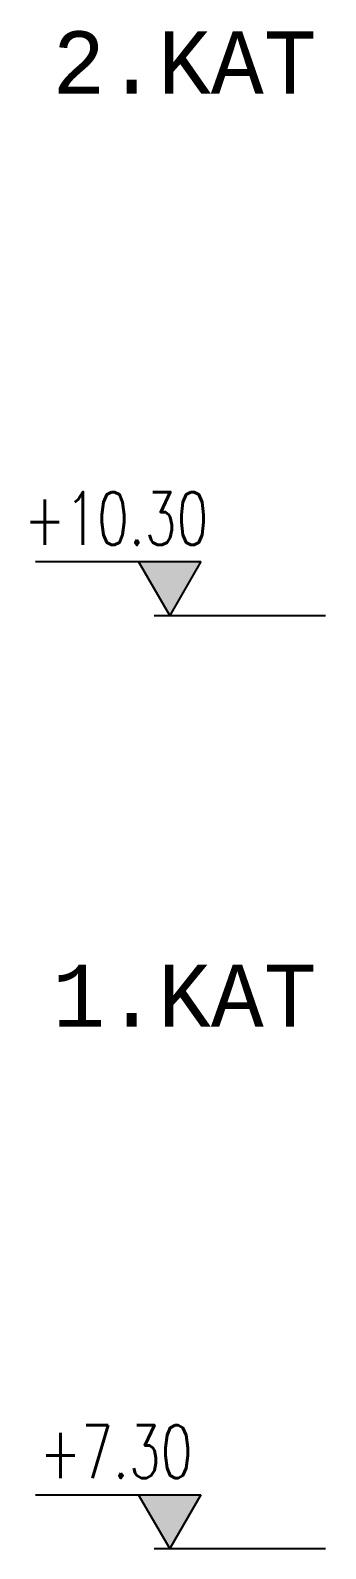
# Model space of a CAD drawing. Header units: inches. Extents: x -7543 to -822, y 102837 to 190349.
# Drawn here: x -828.3944 to -828.3754, y 102836.9439 to 102837.0415 of the extents above; entities that cross this region are included whole.
import ezdxf
from ezdxf.enums import TextEntityAlignment as Align

# ---------------------------------------------------------------- set-up
doc = ezdxf.new("R2010")
doc.units = ezdxf.units.IN
doc.header["$MEASUREMENT"] = 0
doc.layers.add('ICOL', color=55, linetype='Continuous', lineweight=25)
doc.layers.add('YAZI', color=7, linetype='Continuous', lineweight=25)
doc.styles.add('ISIM', font='monos.ttf', dxfattribs={"width": 1.1, "height": 200})
doc.styles.add('KAPı-PEN', font='simplex.shx', dxfattribs={"width": 0.7, "height": 10})

msp = doc.modelspace()

# ---------------------------------------------------------------- hatches: boundary and pattern name
at = {"layer": 'ICOL'}
for points in [[(-828.383416, 102837.007349), (-828.387416, 102837.007349), (-828.385416, 102837.003885)], [(-828.383416, 102836.947349), (-828.387416, 102836.947349), (-828.385416, 102836.943885)]]:
    msp.add_hatch(color=2, dxfattribs=at).paths.add_polyline_path(points)

# ---------------------------------------------------------------- linework, layer by layer
at = {"layer": 'ICOL', "color": 2}
for p, q in [((-828.394029, 102837.007349), (-828.383416, 102837.007349)), ((-828.385416, 102837.003885), (-828.387416, 102837.007349)), ((-828.383416, 102837.007349), (-828.385416, 102837.003885)), ((-828.386416, 102837.003885), (-828.375416, 102837.003885)), ((-828.394029, 102836.947349), (-828.383416, 102836.947349)), ((-828.385416, 102836.943885), (-828.387416, 102836.947349)), ((-828.383416, 102836.947349), (-828.385416, 102836.943885)), ((-828.386416, 102836.943885), (-828.375416, 102836.943885))]:
    msp.add_line(p, q, dxfattribs=at)

# ---------------------------------------------------------------- texts
at = {"layer": 'ICOL', "color": 2, "style": 'KAPı-PEN', "width": 0.7}
for tag, p in [('+10.30', (-828.388852, 102837.008418)), ('+7.30', (-828.388852, 102836.948418))]:
    msp.add_attdef(tag, text='+17.50', height=0.0034, dxfattribs=at).set_placement(p, align=Align.CENTER)
at = {"layer": 'YAZI', "style": 'ISIM'}
for s, p in [('2.KAT', (-828.392945, 102837.037437)), ('1.KAT', (-828.392945, 102836.977437))]:
    msp.add_text(s, height=0.004, dxfattribs=at).set_placement(p)

doc.saveas('drawing.dxf')
